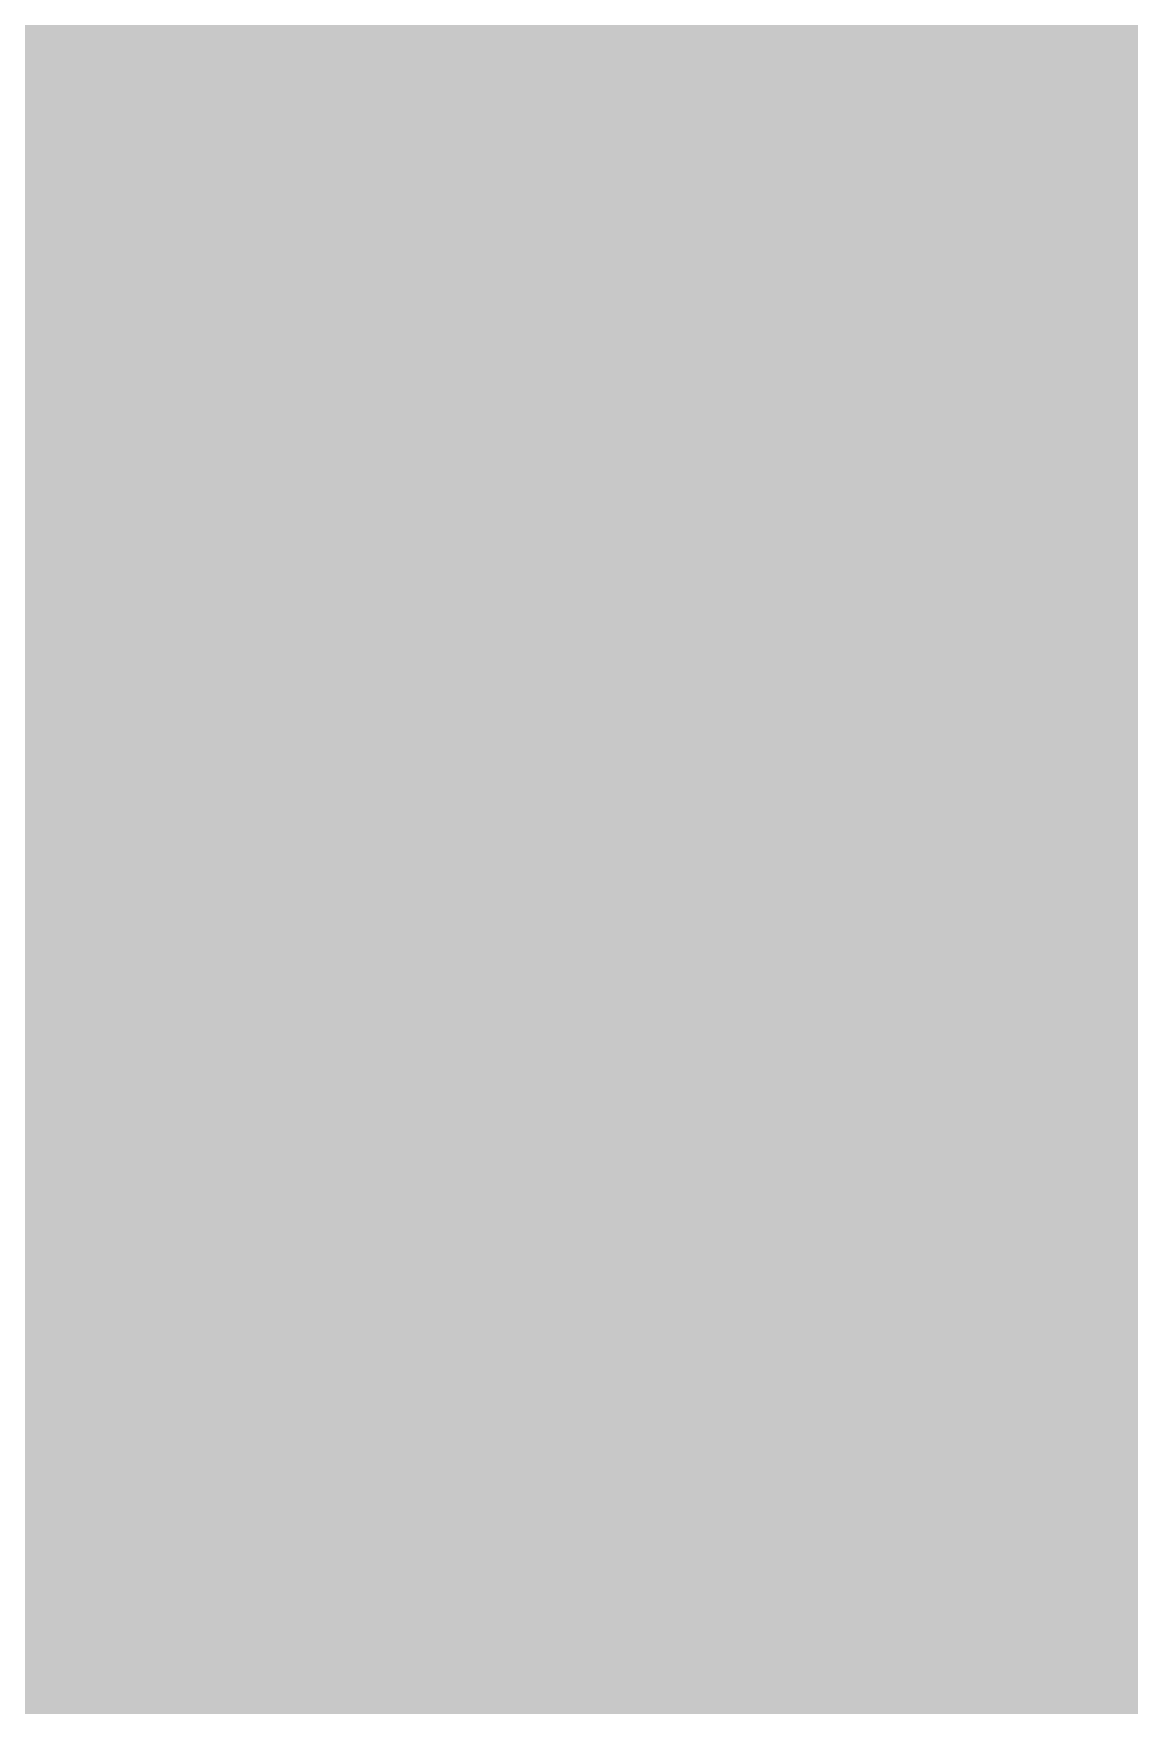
# Model space of a CAD drawing. Header units: inches. Extents: x -7 to 348, y -14 to 159.
# Drawn here: x 16.0865 to 16.2333, y 14.4796 to 14.7035 of the extents above; entities that cross this region are included whole.
import ezdxf

# ---------------------------------------------------------------- set-up
doc = ezdxf.new("R2010")
doc.units = ezdxf.units.IN
for name, color, linetype in [('Dimension', 6, 'Continuous'), ('Fabrication', 76, 'Continuous'), ('Top Layer', 1, 'Continuous'), ('Top Overlay', 2, 'Continuous'), ('Top Paste', 8, 'Continuous'), ('Top Solder', 216, 'Continuous')]:
    doc.layers.add(name, color=color, linetype=linetype)

msp = doc.modelspace()

# ---------------------------------------------------------------- hatches: boundary and pattern name
at = {"layer": 'Top Layer'}
msp.add_hatch(color=1, dxfattribs=at).paths.add_polyline_path([(15.48988, 14.55679), (16.10324, 14.72114), (16.22157, 14.27952), (15.60821, 14.11517)])
at = {"layer": 'Top Paste'}
msp.add_hatch(color=8, dxfattribs=at).paths.add_polyline_path([(15.48988, 14.55679), (16.10324, 14.72114), (16.22157, 14.27952), (15.60821, 14.11517)])
at = {"layer": 'Top Solder'}
msp.add_hatch(color=216, dxfattribs=at).paths.add_polyline_path([(15.41639, 14.59922), (16.14567, 14.79463), (16.29506, 14.23709), (15.56578, 14.04168)])

# ---------------------------------------------------------------- linework, layer by layer
at = {"layer": 'Dimension', "const_width": 0.254}
msp.add_lwpolyline([(58.31, 19.467, 1), (13.31, 19.467, 1)], format="xyb", close=True, dxfattribs=at)
at = {"layer": 'Fabrication', "const_width": 0.0127}
for points in [[(53.19355, 31.33267, -1.1671), (15.67509, 13.58703)], [(53.19355, 31.33267, -1.1671), (15.67509, 13.58703)], [(53.19355, 31.33267, -1.1671), (15.67509, 13.58703)], [(53.19355, 31.33267, -1.1671), (15.67509, 13.58703)], [(54.51115, 31.13829, -1.205705), (14.17745, 15.54998)], [(54.51115, 31.13829, -1.205705), (14.17745, 15.54998)], [(15.67509, 13.58703, -0.501281), (16.39422, 14.54998)], [(15.67509, 13.58703, -0.501281), (16.39422, 14.54998)], [(15.67509, 13.58703, -0.501281), (16.39422, 14.54998)], [(15.67509, 13.58703, -0.501281), (16.39422, 14.54998)]]:
    msp.add_lwpolyline(points, format="xyb", dxfattribs=at)
for points in [[(16.06822, 14.69029), (16.09585, 14.67831)], [(16.06822, 14.69029), (16.09585, 14.67831)], [(16.09585, 14.67831), (16.16384, 14.6489)], [(16.09585, 14.67831), (16.16384, 14.6489)], [(16.16384, 14.6489), (16.21218, 14.62805)], [(16.16384, 14.6489), (16.21218, 14.62805)], [(16.21218, 14.62805), (16.22358, 14.62314)], [(16.21218, 14.62805), (16.22358, 14.62314)], [(16.22358, 14.62314), (16.24308, 14.61475)], [(16.22358, 14.62314), (16.24308, 14.61475)]]:
    msp.add_lwpolyline(points, dxfattribs=at)
at = {"layer": 'Fabrication', "const_width": 0.00635}
for points in [[(16.09267, 14.67831, 1), (16.09902, 14.67831, 1)], [(16.09267, 14.67831, 1), (16.09902, 14.67831, 1)], [(16.09267, 14.67831, 1), (16.09902, 14.67831, 1)], [(16.09267, 14.67831, 1), (16.09902, 14.67831, 1)], [(16.16066, 14.6489, 1), (16.16701, 14.6489, 1)], [(16.16066, 14.6489, 1), (16.16701, 14.6489, 1)], [(16.16066, 14.6489, 1), (16.16701, 14.6489, 1)], [(16.16066, 14.6489, 1), (16.16701, 14.6489, 1)], [(16.209, 14.62805, 1), (16.21535, 14.62805, 1)], [(16.209, 14.62805, 1), (16.21535, 14.62805, 1)], [(16.209, 14.62805, 1), (16.21535, 14.62805, 1)], [(16.209, 14.62805, 1), (16.21535, 14.62805, 1)], [(16.22041, 14.62314, 1), (16.22676, 14.62314, 1)], [(16.22041, 14.62314, 1), (16.22676, 14.62314, 1)], [(16.22041, 14.62314, 1), (16.22676, 14.62314, 1)], [(16.22041, 14.62314, 1), (16.22676, 14.62314, 1)]]:
    msp.add_lwpolyline(points, format="xyb", close=True, dxfattribs=at)
at = {"layer": 'Top Layer', "const_width": 2.032}
msp.add_lwpolyline([(14.24462, 13.13485, -0.267603), (19.4524, 34.99795)], format="xyb", dxfattribs=at)
at = {"layer": 'Top Overlay', "const_width": 0.127}
msp.add_lwpolyline([(16.1661, 14.83002), (16.29758, 14.33933)], dxfattribs=at)

doc.saveas('drawing.dxf')
